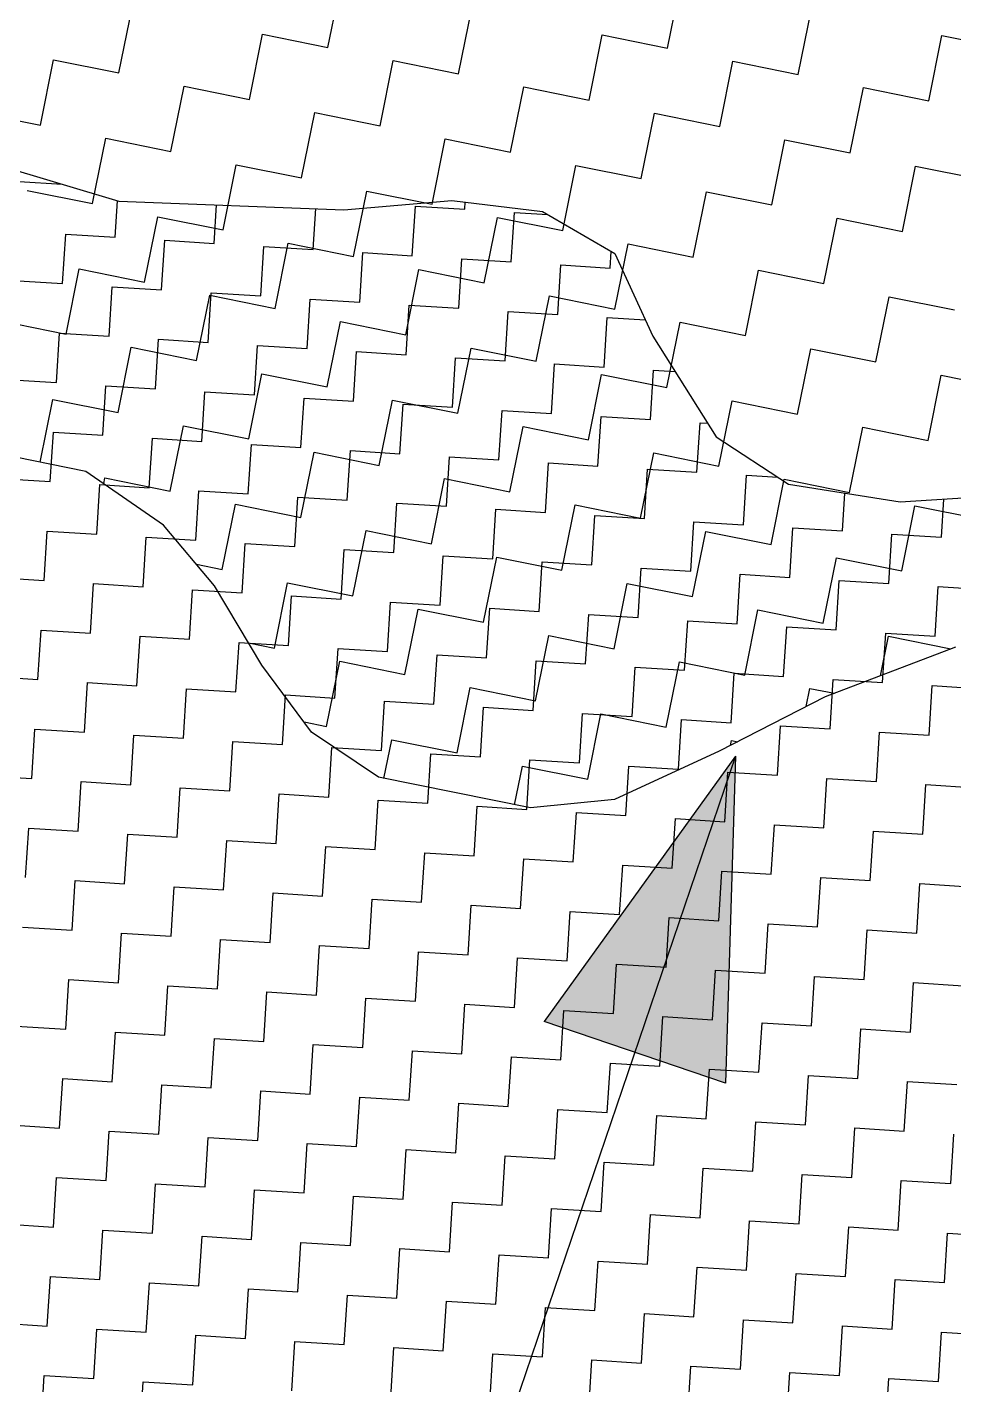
# Model space of a CAD drawing. Header units: metres. Extents: x 278801 to 279668, y 2074665 to 2075564.
# Drawn here: x 279594.12 to 279615.87, y 2075153.71 to 2075185.59 of the extents above; entities that cross this region are included whole.
import ezdxf

# ---------------------------------------------------------------- set-up
doc = ezdxf.new("R2010")
doc.units = ezdxf.units.M
doc.layers.add('POLY_HATCH', color=12, linetype='Continuous')

msp = doc.modelspace()

# ---------------------------------------------------------------- hatches: boundary and pattern name
h = msp.add_hatch(color=256)
h.paths.add_polyline_path([(279608.381, 2075161.521), (279610.507, 2075160.799), (279610.742, 2075168.47)])
h.paths.add_polyline_path([(279610.742, 2075168.47), (279606.255, 2075162.243), (279608.381, 2075161.521)])

# ---------------------------------------------------------------- linework, layer by layer
for points in [[(279610.742, 2075168.47), (279596.516, 2075126.604)], [(279610.742, 2075168.47), (279606.255, 2075162.243)], [(279610.742, 2075168.47), (279610.507, 2075160.799)], [(279610.507, 2075160.799), (279606.255, 2075162.243)]]:
    msp.add_lwpolyline(points)
at = {"layer": 'POLY_HATCH', "linetype": 'Continuous'}
for p, q in [((279601.179, 2075185.114), (279601.489, 2075186.647)), ((279609.151, 2075185.098), (279609.461, 2075186.63)), ((279596.271, 2075184.512), (279596.581, 2075186.044)), ((279604.244, 2075184.495), (279604.554, 2075186.027)), ((279612.216, 2075184.478), (279612.526, 2075186.01)), ((279599.336, 2075183.892), (279599.646, 2075185.424)), ((279599.646, 2075185.424), (279601.179, 2075185.114)), ((279607.309, 2075183.875), (279607.619, 2075185.407)), ((279607.619, 2075185.407), (279609.151, 2075185.098)), ((279615.281, 2075183.858), (279615.591, 2075185.391)), ((279615.591, 2075185.391), (279617.124, 2075185.081)), ((279594.429, 2075183.289), (279594.739, 2075184.822)), ((279594.739, 2075184.822), (279596.271, 2075184.512)), ((279602.402, 2075183.272), (279602.711, 2075184.805)), ((279602.711, 2075184.805), (279604.244, 2075184.495)), ((279610.374, 2075183.255), (279610.684, 2075184.788)), ((279610.684, 2075184.788), (279612.216, 2075184.478)), ((279597.494, 2075182.669), (279597.804, 2075184.202)), ((279597.804, 2075184.202), (279599.336, 2075183.892)), ((279605.467, 2075182.652), (279605.776, 2075184.185)), ((279605.776, 2075184.185), (279607.309, 2075183.875)), ((279613.439, 2075182.635), (279613.749, 2075184.168)), ((279613.749, 2075184.168), (279615.281, 2075183.858)), ((279592.897, 2075183.599), (279594.429, 2075183.289)), ((279600.559, 2075182.049), (279600.869, 2075183.582)), ((279600.869, 2075183.582), (279602.402, 2075183.272)), ((279608.532, 2075182.033), (279608.841, 2075183.565)), ((279608.841, 2075183.565), (279610.374, 2075183.255)), ((279595.652, 2075181.447), (279595.962, 2075182.979)), ((279595.962, 2075182.979), (279597.494, 2075182.669)), ((279603.624, 2075181.43), (279603.934, 2075182.962)), ((279603.934, 2075182.962), (279605.467, 2075182.652)), ((279611.597, 2075181.413), (279611.906, 2075182.945)), ((279611.906, 2075182.945), (279613.439, 2075182.635)), ((279598.717, 2075180.827), (279599.027, 2075182.359)), ((279599.027, 2075182.359), (279600.559, 2075182.049)), ((279606.689, 2075180.81), (279606.999, 2075182.342)), ((279606.999, 2075182.342), (279608.532, 2075182.033)), ((279614.662, 2075180.793), (279614.971, 2075182.325)), ((279614.971, 2075182.325), (279616.504, 2075182.016)), ((279593.935, 2075181.964), (279594.937, 2075181.902)), ((279594.119, 2075181.756), (279595.652, 2075181.447)), ((279601.782, 2075180.207), (279602.092, 2075181.74)), ((279602.092, 2075181.74), (279603.624, 2075181.43)), ((279609.754, 2075180.19), (279610.064, 2075181.723)), ((279610.064, 2075181.723), (279611.597, 2075181.413)), ((279596.186, 2075180.657), (279596.24, 2075181.514)), ((279598.51, 2075180.512), (279598.567, 2075181.417)), ((279600.834, 2075180.367), (279600.894, 2075181.327)), ((279603.158, 2075180.222), (279603.231, 2075181.384)), ((279603.231, 2075181.384), (279604.393, 2075181.312)), ((279604.393, 2075181.312), (279604.403, 2075181.483)), ((279605.482, 2075180.077), (279605.555, 2075181.239)), ((279605.555, 2075181.239), (279606.337, 2075181.19)), ((279596.874, 2075179.604), (279597.184, 2075181.137)), ((279597.184, 2075181.137), (279598.717, 2075180.827)), ((279604.847, 2075179.587), (279605.157, 2075181.12)), ((279605.157, 2075181.12), (279606.689, 2075180.81)), ((279612.819, 2075179.57), (279613.129, 2075181.103)), ((279613.129, 2075181.103), (279614.662, 2075180.793)), ((279594.952, 2075179.568), (279595.024, 2075180.73)), ((279595.024, 2075180.73), (279596.186, 2075180.657)), ((279597.276, 2075179.423), (279597.348, 2075180.585)), ((279597.348, 2075180.585), (279598.51, 2075180.512)), ((279599.6, 2075179.278), (279599.672, 2075180.44)), ((279599.672, 2075180.44), (279600.834, 2075180.367)), ((279599.939, 2075178.984), (279600.249, 2075180.517)), ((279600.249, 2075180.517), (279601.782, 2075180.207)), ((279601.924, 2075179.133), (279601.996, 2075180.295)), ((279601.996, 2075180.295), (279603.158, 2075180.222)), ((279607.806, 2075179.932), (279607.83, 2075180.324)), ((279607.912, 2075178.968), (279608.222, 2075180.5)), ((279608.222, 2075180.5), (279609.754, 2075180.19)), ((279604.248, 2075178.988), (279604.32, 2075180.15)), ((279604.32, 2075180.15), (279605.482, 2075180.077)), ((279606.572, 2075178.843), (279606.644, 2075180.005)), ((279606.644, 2075180.005), (279607.806, 2075179.932)), ((279593.79, 2075179.64), (279594.952, 2075179.568)), ((279595.032, 2075178.382), (279595.342, 2075179.914)), ((279595.342, 2075179.914), (279596.874, 2075179.604)), ((279603.004, 2075178.365), (279603.314, 2075179.897)), ((279603.314, 2075179.897), (279604.847, 2075179.587)), ((279610.977, 2075178.348), (279611.287, 2075179.88)), ((279611.287, 2075179.88), (279612.819, 2075179.57)), ((279596.041, 2075178.333), (279596.114, 2075179.495)), ((279596.114, 2075179.495), (279597.276, 2075179.423)), ((279598.097, 2075177.762), (279598.407, 2075179.294)), ((279598.365, 2075178.188), (279598.438, 2075179.35)), ((279598.407, 2075179.294), (279599.939, 2075178.984)), ((279598.438, 2075179.35), (279599.6, 2075179.278)), ((279600.689, 2075178.043), (279600.762, 2075179.205)), ((279600.762, 2075179.205), (279601.924, 2075179.133)), ((279603.013, 2075177.898), (279603.086, 2075179.06)), ((279603.086, 2075179.06), (279604.248, 2075178.988)), ((279606.069, 2075177.745), (279606.379, 2075179.277)), ((279606.379, 2075179.277), (279607.912, 2075178.968)), ((279614.042, 2075177.728), (279614.352, 2075179.26)), ((279614.352, 2075179.26), (279615.884, 2075178.951)), ((279593.499, 2075178.691), (279595.032, 2075178.382)), ((279601.162, 2075177.142), (279601.472, 2075178.675)), ((279601.472, 2075178.675), (279603.004, 2075178.365)), ((279605.337, 2075177.753), (279605.41, 2075178.915)), ((279605.41, 2075178.915), (279606.572, 2075178.843)), ((279607.661, 2075177.608), (279607.734, 2075178.77)), ((279607.734, 2075178.77), (279608.627, 2075178.715)), ((279609.134, 2075177.125), (279609.444, 2075178.658)), ((279609.444, 2075178.658), (279610.977, 2075178.348)), ((279594.807, 2075177.244), (279594.879, 2075178.406)), ((279594.879, 2075178.406), (279596.041, 2075178.333)), ((279596.255, 2075176.539), (279596.564, 2075178.072)), ((279596.564, 2075178.072), (279598.097, 2075177.762)), ((279597.131, 2075177.099), (279597.203, 2075178.261)), ((279597.203, 2075178.261), (279598.365, 2075178.188)), ((279599.455, 2075176.954), (279599.527, 2075178.116)), ((279599.527, 2075178.116), (279600.689, 2075178.043)), ((279604.227, 2075176.522), (279604.537, 2075178.055)), ((279604.537, 2075178.055), (279606.069, 2075177.745)), ((279612.199, 2075176.505), (279612.509, 2075178.038)), ((279612.509, 2075178.038), (279614.042, 2075177.728)), ((279601.779, 2075176.809), (279601.851, 2075177.971)), ((279601.851, 2075177.971), (279603.013, 2075177.898)), ((279604.103, 2075176.664), (279604.175, 2075177.826)), ((279604.175, 2075177.826), (279605.337, 2075177.753)), ((279599.32, 2075175.919), (279599.629, 2075177.452)), ((279599.629, 2075177.452), (279601.162, 2075177.142)), ((279606.427, 2075176.519), (279606.499, 2075177.681)), ((279606.499, 2075177.681), (279607.661, 2075177.608)), ((279607.292, 2075175.902), (279607.602, 2075177.435)), ((279607.602, 2075177.435), (279609.134, 2075177.125)), ((279608.75, 2075176.374), (279608.823, 2075177.536)), ((279608.823, 2075177.536), (279609.324, 2075177.505)), ((279615.264, 2075175.886), (279615.574, 2075177.418)), ((279615.574, 2075177.418), (279617.107, 2075177.108)), ((279593.645, 2075177.316), (279594.807, 2075177.244)), ((279595.896, 2075176.009), (279595.969, 2075177.171)), ((279595.969, 2075177.171), (279597.131, 2075177.099)), ((279594.424, 2075175.375), (279594.722, 2075176.849)), ((279594.722, 2075176.849), (279596.255, 2075176.539)), ((279598.22, 2075175.864), (279598.293, 2075177.026)), ((279598.293, 2075177.026), (279599.455, 2075176.954)), ((279600.544, 2075175.719), (279600.617, 2075176.881)), ((279600.617, 2075176.881), (279601.779, 2075176.809)), ((279602.385, 2075175.3), (279602.694, 2075176.832)), ((279602.694, 2075176.832), (279604.227, 2075176.522)), ((279610.357, 2075175.283), (279610.667, 2075176.815)), ((279610.667, 2075176.815), (279612.199, 2075176.505)), ((279602.868, 2075175.574), (279602.941, 2075176.736)), ((279602.941, 2075176.736), (279604.103, 2075176.664)), ((279605.192, 2075175.43), (279605.265, 2075176.591)), ((279605.265, 2075176.591), (279606.427, 2075176.519)), ((279607.516, 2075175.285), (279607.589, 2075176.447)), ((279607.589, 2075176.447), (279608.75, 2075176.374)), ((279597.477, 2075174.697), (279597.787, 2075176.229)), ((279597.787, 2075176.229), (279599.32, 2075175.919)), ((279605.45, 2075174.68), (279605.76, 2075176.212)), ((279605.76, 2075176.212), (279607.292, 2075175.902)), ((279609.84, 2075175.14), (279609.912, 2075176.302)), ((279609.912, 2075176.302), (279610.091, 2075176.29)), ((279613.422, 2075174.663), (279613.732, 2075176.195)), ((279613.732, 2075176.195), (279615.264, 2075175.886)), ((279594.662, 2075174.92), (279594.734, 2075176.082)), ((279594.734, 2075176.082), (279595.896, 2075176.009)), ((279596.986, 2075174.775), (279597.058, 2075175.937)), ((279597.058, 2075175.937), (279598.22, 2075175.864)), ((279599.31, 2075174.63), (279599.382, 2075175.792)), ((279599.382, 2075175.792), (279600.544, 2075175.719)), ((279600.542, 2075174.077), (279600.852, 2075175.61)), ((279600.852, 2075175.61), (279602.385, 2075175.3)), ((279601.634, 2075174.485), (279601.706, 2075175.647)), ((279601.706, 2075175.647), (279602.868, 2075175.574)), ((279603.958, 2075174.34), (279604.03, 2075175.502)), ((279604.03, 2075175.502), (279605.192, 2075175.43)), ((279608.515, 2075174.06), (279608.825, 2075175.593)), ((279608.825, 2075175.593), (279610.357, 2075175.283)), ((279606.282, 2075174.195), (279606.354, 2075175.357)), ((279606.354, 2075175.357), (279607.516, 2075175.285)), ((279608.606, 2075174.05), (279608.678, 2075175.212)), ((279608.678, 2075175.212), (279609.84, 2075175.14)), ((279593.5, 2075174.992), (279594.662, 2075174.92)), ((279595.751, 2075173.685), (279595.824, 2075174.847)), ((279595.824, 2075174.847), (279596.986, 2075174.775)), ((279595.917, 2075174.868), (279595.945, 2075175.007)), ((279595.945, 2075175.007), (279597.477, 2075174.697)), ((279603.607, 2075173.457), (279603.917, 2075174.99)), ((279603.917, 2075174.99), (279605.45, 2075174.68)), ((279610.929, 2075173.905), (279611.002, 2075175.067)), ((279611.002, 2075175.067), (279611.737, 2075175.021)), ((279611.58, 2075173.44), (279611.89, 2075174.973)), ((279611.89, 2075174.973), (279613.422, 2075174.663)), ((279598.075, 2075173.541), (279598.148, 2075174.702)), ((279598.148, 2075174.702), (279599.31, 2075174.63)), ((279600.399, 2075173.396), (279600.472, 2075174.557)), ((279600.472, 2075174.557), (279601.634, 2075174.485)), ((279613.253, 2075173.76), (279613.309, 2075174.647)), ((279615.577, 2075173.615), (279615.633, 2075174.51)), ((279598.7, 2075172.854), (279599.01, 2075174.387)), ((279599.01, 2075174.387), (279600.542, 2075174.077)), ((279602.723, 2075173.251), (279602.796, 2075174.413)), ((279602.796, 2075174.413), (279603.958, 2075174.34)), ((279605.047, 2075173.106), (279605.12, 2075174.268)), ((279605.12, 2075174.268), (279606.282, 2075174.195)), ((279606.672, 2075172.837), (279606.982, 2075174.37)), ((279606.982, 2075174.37), (279608.515, 2075174.06)), ((279614.645, 2075172.821), (279614.955, 2075174.353)), ((279614.955, 2075174.353), (279616.487, 2075174.043)), ((279607.371, 2075172.961), (279607.444, 2075174.123)), ((279607.444, 2075174.123), (279608.606, 2075174.05)), ((279609.695, 2075172.816), (279609.767, 2075173.978)), ((279609.767, 2075173.978), (279610.929, 2075173.905)), ((279594.517, 2075172.596), (279594.59, 2075173.758)), ((279594.59, 2075173.758), (279595.751, 2075173.685)), ((279596.841, 2075172.451), (279596.913, 2075173.613)), ((279596.913, 2075173.613), (279598.075, 2075173.541)), ((279601.765, 2075172.235), (279602.075, 2075173.767)), ((279602.075, 2075173.767), (279603.607, 2075173.457)), ((279609.737, 2075172.218), (279610.047, 2075173.75)), ((279610.047, 2075173.75), (279611.58, 2075173.44)), ((279612.019, 2075172.671), (279612.091, 2075173.833)), ((279612.091, 2075173.833), (279613.253, 2075173.76)), ((279614.343, 2075172.526), (279614.415, 2075173.688)), ((279614.415, 2075173.688), (279615.577, 2075173.615)), ((279599.165, 2075172.306), (279599.237, 2075173.468)), ((279599.237, 2075173.468), (279600.399, 2075173.396)), ((279601.489, 2075172.161), (279601.561, 2075173.323)), ((279601.561, 2075173.323), (279602.723, 2075173.251)), ((279598.091, 2075172.977), (279598.7, 2075172.854)), ((279603.813, 2075172.016), (279603.885, 2075173.178)), ((279603.885, 2075173.178), (279605.047, 2075173.106)), ((279604.83, 2075171.615), (279605.14, 2075173.147)), ((279605.14, 2075173.147), (279606.672, 2075172.837)), ((279606.137, 2075171.871), (279606.209, 2075173.033)), ((279606.209, 2075173.033), (279607.371, 2075172.961)), ((279612.802, 2075171.598), (279613.112, 2075173.13)), ((279613.112, 2075173.13), (279614.645, 2075172.821)), ((279593.355, 2075172.668), (279594.517, 2075172.596)), ((279608.461, 2075171.726), (279608.533, 2075172.888)), ((279608.533, 2075172.888), (279609.695, 2075172.816)), ((279610.784, 2075171.581), (279610.857, 2075172.743)), ((279610.857, 2075172.743), (279612.019, 2075172.671)), ((279613.108, 2075171.436), (279613.181, 2075172.598)), ((279613.181, 2075172.598), (279614.343, 2075172.526)), ((279595.607, 2075171.362), (279595.679, 2075172.524)), ((279595.679, 2075172.524), (279596.841, 2075172.451)), ((279597.93, 2075171.217), (279598.003, 2075172.379)), ((279598.003, 2075172.379), (279599.165, 2075172.306)), ((279599.922, 2075171.012), (279600.232, 2075172.544)), ((279600.232, 2075172.544), (279601.765, 2075172.235)), ((279607.895, 2075170.995), (279608.205, 2075172.528)), ((279608.205, 2075172.528), (279609.737, 2075172.218)), ((279615.432, 2075171.291), (279615.505, 2075172.453)), ((279615.505, 2075172.453), (279616.667, 2075172.381)), ((279600.254, 2075171.072), (279600.327, 2075172.234)), ((279600.327, 2075172.234), (279601.489, 2075172.161)), ((279602.578, 2075170.927), (279602.651, 2075172.089)), ((279602.651, 2075172.089), (279603.813, 2075172.016)), ((279602.987, 2075170.392), (279603.297, 2075171.925)), ((279603.297, 2075171.925), (279604.83, 2075171.615)), ((279604.902, 2075170.782), (279604.975, 2075171.944)), ((279604.975, 2075171.944), (279606.137, 2075171.871)), ((279607.226, 2075170.637), (279607.299, 2075171.799)), ((279607.299, 2075171.799), (279608.461, 2075171.726)), ((279609.55, 2075170.492), (279609.623, 2075171.654)), ((279609.623, 2075171.654), (279610.784, 2075171.581)), ((279610.96, 2075170.375), (279611.27, 2075171.908)), ((279611.27, 2075171.908), (279612.802, 2075171.598)), ((279594.372, 2075170.272), (279594.445, 2075171.434)), ((279594.445, 2075171.434), (279595.607, 2075171.362)), ((279611.874, 2075170.347), (279611.946, 2075171.509)), ((279611.946, 2075171.509), (279613.108, 2075171.436)), ((279614.198, 2075170.202), (279614.27, 2075171.364)), ((279614.27, 2075171.364), (279615.432, 2075171.291)), ((279596.696, 2075170.127), (279596.768, 2075171.289)), ((279596.768, 2075171.289), (279597.93, 2075171.217)), ((279599.02, 2075169.982), (279599.092, 2075171.144)), ((279599.092, 2075171.144), (279600.254, 2075171.072)), ((279599.314, 2075171.135), (279599.922, 2075171.012)), ((279606.052, 2075169.772), (279606.362, 2075171.305)), ((279606.362, 2075171.305), (279607.895, 2075170.995)), ((279614.147, 2075170.362), (279614.335, 2075171.288)), ((279614.335, 2075171.288), (279615.802, 2075170.991)), ((279601.145, 2075169.17), (279601.455, 2075170.702)), ((279601.344, 2075169.837), (279601.416, 2075170.999)), ((279601.416, 2075170.999), (279602.578, 2075170.927)), ((279601.455, 2075170.702), (279602.987, 2075170.392)), ((279603.668, 2075169.692), (279603.74, 2075170.854)), ((279603.74, 2075170.854), (279604.902, 2075170.782)), ((279605.992, 2075169.547), (279606.064, 2075170.709)), ((279606.064, 2075170.709), (279607.226, 2075170.637)), ((279609.117, 2075169.153), (279609.427, 2075170.685)), ((279609.427, 2075170.685), (279610.96, 2075170.375)), ((279608.316, 2075169.402), (279608.388, 2075170.564)), ((279608.388, 2075170.564), (279609.55, 2075170.492)), ((279610.64, 2075169.257), (279610.712, 2075170.419)), ((279610.712, 2075170.419), (279611.874, 2075170.347)), ((279593.21, 2075170.345), (279594.372, 2075170.272)), ((279595.462, 2075169.038), (279595.534, 2075170.2)), ((279595.534, 2075170.2), (279596.696, 2075170.127)), ((279597.785, 2075168.893), (279597.858, 2075170.055)), ((279597.858, 2075170.055), (279599.02, 2075169.982)), ((279604.21, 2075168.55), (279604.52, 2075170.082)), ((279604.52, 2075170.082), (279606.052, 2075169.772)), ((279612.406, 2075169.64), (279612.492, 2075170.065)), ((279612.492, 2075170.065), (279613.065, 2075169.95)), ((279612.963, 2075169.112), (279613.036, 2075170.274)), ((279613.036, 2075170.274), (279614.198, 2075170.202)), ((279615.287, 2075168.967), (279615.36, 2075170.129)), ((279615.36, 2075170.129), (279616.522, 2075170.057)), ((279600.109, 2075168.748), (279600.182, 2075169.91)), ((279600.182, 2075169.91), (279601.344, 2075169.837)), ((279602.433, 2075168.603), (279602.506, 2075169.765)), ((279602.506, 2075169.765), (279603.668, 2075169.692)), ((279604.757, 2075168.458), (279604.83, 2075169.62)), ((279604.83, 2075169.62), (279605.992, 2075169.547)), ((279607.081, 2075168.313), (279607.154, 2075169.475)), ((279607.154, 2075169.475), (279608.316, 2075169.402)), ((279607.275, 2075167.93), (279607.585, 2075169.463)), ((279607.585, 2075169.463), (279609.117, 2075169.153)), ((279594.227, 2075167.948), (279594.3, 2075169.11)), ((279594.3, 2075169.11), (279595.462, 2075169.038)), ((279600.618, 2075169.276), (279601.145, 2075169.17)), ((279609.405, 2075168.168), (279609.478, 2075169.33)), ((279609.478, 2075169.33), (279610.64, 2075169.257)), ((279611.729, 2075168.023), (279611.801, 2075169.185)), ((279611.801, 2075169.185), (279612.963, 2075169.112)), ((279596.551, 2075167.803), (279596.623, 2075168.965)), ((279596.623, 2075168.965), (279597.785, 2075168.893)), ((279598.875, 2075167.658), (279598.947, 2075168.82)), ((279598.947, 2075168.82), (279600.109, 2075168.748)), ((279602.494, 2075167.952), (279602.678, 2075168.86)), ((279602.678, 2075168.86), (279604.21, 2075168.55)), ((279610.626, 2075168.724), (279610.65, 2075168.843)), ((279610.65, 2075168.843), (279610.798, 2075168.813)), ((279614.053, 2075167.878), (279614.125, 2075169.04)), ((279614.125, 2075169.04), (279615.287, 2075168.967)), ((279601.199, 2075167.513), (279601.271, 2075168.675)), ((279601.271, 2075168.675), (279602.433, 2075168.603)), ((279603.523, 2075167.368), (279603.595, 2075168.53)), ((279603.595, 2075168.53), (279604.757, 2075168.458)), ((279605.559, 2075167.332), (279605.743, 2075168.24)), ((279605.743, 2075168.24), (279607.275, 2075167.93)), ((279605.847, 2075167.223), (279605.919, 2075168.385)), ((279605.919, 2075168.385), (279607.081, 2075168.313)), ((279608.171, 2075167.078), (279608.243, 2075168.24)), ((279608.243, 2075168.24), (279609.405, 2075168.168)), ((279593.065, 2075168.021), (279594.227, 2075167.948)), ((279595.317, 2075166.714), (279595.389, 2075167.876)), ((279595.389, 2075167.876), (279596.551, 2075167.803)), ((279610.495, 2075166.933), (279610.567, 2075168.095)), ((279610.567, 2075168.095), (279611.729, 2075168.023)), ((279612.818, 2075166.788), (279612.891, 2075167.95)), ((279612.891, 2075167.95), (279614.053, 2075167.878)), ((279597.64, 2075166.569), (279597.713, 2075167.731)), ((279597.713, 2075167.731), (279598.875, 2075167.658)), ((279599.964, 2075166.424), (279600.037, 2075167.586)), ((279600.037, 2075167.586), (279601.199, 2075167.513)), ((279615.142, 2075166.643), (279615.215, 2075167.805)), ((279615.215, 2075167.805), (279616.377, 2075167.733)), ((279602.288, 2075166.279), (279602.361, 2075167.441)), ((279602.361, 2075167.441), (279603.523, 2075167.368)), ((279604.612, 2075166.134), (279604.685, 2075167.296)), ((279604.685, 2075167.296), (279605.847, 2075167.223)), ((279606.936, 2075165.989), (279607.009, 2075167.151)), ((279607.009, 2075167.151), (279608.171, 2075167.078)), ((279609.26, 2075165.844), (279609.333, 2075167.006)), ((279609.333, 2075167.006), (279610.495, 2075166.933)), ((279611.584, 2075165.699), (279611.657, 2075166.861)), ((279611.657, 2075166.861), (279612.818, 2075166.788)), ((279594.082, 2075165.624), (279594.155, 2075166.786)), ((279594.155, 2075166.786), (279595.317, 2075166.714)), ((279596.406, 2075165.479), (279596.479, 2075166.641)), ((279596.479, 2075166.641), (279597.64, 2075166.569)), ((279613.908, 2075165.554), (279613.98, 2075166.716)), ((279613.98, 2075166.716), (279615.142, 2075166.643)), ((279598.73, 2075165.334), (279598.802, 2075166.496)), ((279598.802, 2075166.496), (279599.964, 2075166.424)), ((279601.054, 2075165.189), (279601.126, 2075166.351)), ((279601.126, 2075166.351), (279602.288, 2075166.279)), ((279603.378, 2075165.044), (279603.45, 2075166.206)), ((279603.45, 2075166.206), (279604.612, 2075166.134)), ((279605.702, 2075164.899), (279605.774, 2075166.061)), ((279605.774, 2075166.061), (279606.936, 2075165.989)), ((279608.026, 2075164.754), (279608.098, 2075165.916)), ((279608.098, 2075165.916), (279609.26, 2075165.844)), ((279610.35, 2075164.609), (279610.422, 2075165.771)), ((279610.422, 2075165.771), (279611.584, 2075165.699)), ((279612.673, 2075164.464), (279612.746, 2075165.626)), ((279612.746, 2075165.626), (279613.908, 2075165.554)), ((279595.172, 2075164.39), (279595.244, 2075165.552)), ((279595.244, 2075165.552), (279596.406, 2075165.479)), ((279597.496, 2075164.245), (279597.568, 2075165.407)), ((279597.568, 2075165.407), (279598.73, 2075165.334)), ((279614.997, 2075164.32), (279615.07, 2075165.481)), ((279615.07, 2075165.481), (279616.232, 2075165.409)), ((279599.819, 2075164.1), (279599.892, 2075165.262)), ((279599.892, 2075165.262), (279601.054, 2075165.189)), ((279602.143, 2075163.955), (279602.216, 2075165.117)), ((279602.216, 2075165.117), (279603.378, 2075165.044)), ((279604.467, 2075163.81), (279604.54, 2075164.972)), ((279604.54, 2075164.972), (279605.702, 2075164.899)), ((279606.791, 2075163.665), (279606.864, 2075164.827)), ((279606.864, 2075164.827), (279608.026, 2075164.754)), ((279609.115, 2075163.52), (279609.188, 2075164.682)), ((279609.188, 2075164.682), (279610.35, 2075164.609)), ((279594.01, 2075164.462), (279595.172, 2075164.39)), ((279596.261, 2075163.155), (279596.334, 2075164.317)), ((279596.334, 2075164.317), (279597.496, 2075164.245)), ((279611.439, 2075163.375), (279611.512, 2075164.537)), ((279611.512, 2075164.537), (279612.673, 2075164.464)), ((279613.763, 2075163.23), (279613.835, 2075164.392)), ((279613.835, 2075164.392), (279614.997, 2075164.32)), ((279598.585, 2075163.01), (279598.657, 2075164.172)), ((279598.657, 2075164.172), (279599.819, 2075164.1)), ((279600.909, 2075162.865), (279600.981, 2075164.027)), ((279600.981, 2075164.027), (279602.143, 2075163.955)), ((279603.233, 2075162.72), (279603.305, 2075163.882)), ((279603.305, 2075163.882), (279604.467, 2075163.81)), ((279605.557, 2075162.575), (279605.629, 2075163.737)), ((279605.629, 2075163.737), (279606.791, 2075163.665)), ((279607.881, 2075162.431), (279607.953, 2075163.592)), ((279607.953, 2075163.592), (279609.115, 2075163.52)), ((279610.205, 2075162.286), (279610.277, 2075163.447)), ((279610.277, 2075163.447), (279611.439, 2075163.375)), ((279595.027, 2075162.066), (279595.099, 2075163.228)), ((279595.099, 2075163.228), (279596.261, 2075163.155)), ((279597.351, 2075161.921), (279597.423, 2075163.083)), ((279597.423, 2075163.083), (279598.585, 2075163.01)), ((279612.529, 2075162.141), (279612.601, 2075163.303)), ((279612.601, 2075163.303), (279613.763, 2075163.23)), ((279614.852, 2075161.996), (279614.925, 2075163.158)), ((279614.925, 2075163.158), (279616.087, 2075163.085)), ((279599.674, 2075161.776), (279599.747, 2075162.938)), ((279599.747, 2075162.938), (279600.909, 2075162.865)), ((279601.998, 2075161.631), (279602.071, 2075162.793)), ((279602.071, 2075162.793), (279603.233, 2075162.72)), ((279604.322, 2075161.486), (279604.395, 2075162.648)), ((279604.395, 2075162.648), (279605.557, 2075162.575)), ((279606.646, 2075161.341), (279606.719, 2075162.503)), ((279606.719, 2075162.503), (279607.881, 2075162.431)), ((279593.865, 2075162.138), (279595.027, 2075162.066)), ((279608.97, 2075161.196), (279609.043, 2075162.358)), ((279609.043, 2075162.358), (279610.205, 2075162.286)), ((279611.294, 2075161.051), (279611.367, 2075162.213)), ((279611.367, 2075162.213), (279612.529, 2075162.141)), ((279596.116, 2075160.831), (279596.189, 2075161.993)), ((279596.189, 2075161.993), (279597.351, 2075161.921)), ((279598.44, 2075160.686), (279598.513, 2075161.848)), ((279598.513, 2075161.848), (279599.674, 2075161.776)), ((279613.618, 2075160.906), (279613.69, 2075162.068)), ((279613.69, 2075162.068), (279614.852, 2075161.996)), ((279600.764, 2075160.541), (279600.836, 2075161.703)), ((279600.836, 2075161.703), (279601.998, 2075161.631)), ((279603.088, 2075160.397), (279603.16, 2075161.558)), ((279603.16, 2075161.558), (279604.322, 2075161.486)), ((279605.412, 2075160.252), (279605.484, 2075161.414)), ((279605.484, 2075161.414), (279606.646, 2075161.341)), ((279607.736, 2075160.107), (279607.808, 2075161.269)), ((279607.808, 2075161.269), (279608.97, 2075161.196)), ((279610.06, 2075159.962), (279610.132, 2075161.124)), ((279610.132, 2075161.124), (279611.294, 2075161.051)), ((279594.882, 2075159.742), (279594.954, 2075160.904)), ((279594.954, 2075160.904), (279596.116, 2075160.831)), ((279612.384, 2075159.817), (279612.456, 2075160.979)), ((279612.456, 2075160.979), (279613.618, 2075160.906)), ((279614.707, 2075159.672), (279614.78, 2075160.834)), ((279614.78, 2075160.834), (279615.942, 2075160.761)), ((279597.206, 2075159.597), (279597.278, 2075160.759)), ((279597.278, 2075160.759), (279598.44, 2075160.686)), ((279599.53, 2075159.452), (279599.602, 2075160.614)), ((279599.602, 2075160.614), (279600.764, 2075160.541)), ((279601.853, 2075159.307), (279601.926, 2075160.469)), ((279601.926, 2075160.469), (279603.088, 2075160.397)), ((279604.177, 2075159.162), (279604.25, 2075160.324)), ((279604.25, 2075160.324), (279605.412, 2075160.252)), ((279606.501, 2075159.017), (279606.574, 2075160.179)), ((279606.574, 2075160.179), (279607.736, 2075160.107)), ((279608.825, 2075158.872), (279608.898, 2075160.034)), ((279608.898, 2075160.034), (279610.06, 2075159.962)), ((279611.149, 2075158.727), (279611.222, 2075159.889)), ((279611.222, 2075159.889), (279612.384, 2075159.817)), ((279593.72, 2075159.814), (279594.882, 2075159.742)), ((279595.971, 2075158.508), (279596.044, 2075159.669)), ((279596.044, 2075159.669), (279597.206, 2075159.597)), ((279613.473, 2075158.582), (279613.546, 2075159.744)), ((279613.546, 2075159.744), (279614.707, 2075159.672)), ((279615.797, 2075158.437), (279615.869, 2075159.599)), ((279598.295, 2075158.363), (279598.368, 2075159.524)), ((279598.368, 2075159.524), (279599.53, 2075159.452)), ((279600.619, 2075158.218), (279600.691, 2075159.38)), ((279600.691, 2075159.38), (279601.853, 2075159.307)), ((279602.943, 2075158.073), (279603.015, 2075159.235)), ((279603.015, 2075159.235), (279604.177, 2075159.162)), ((279605.267, 2075157.928), (279605.339, 2075159.09)), ((279605.339, 2075159.09), (279606.501, 2075159.017)), ((279607.591, 2075157.783), (279607.663, 2075158.945)), ((279607.663, 2075158.945), (279608.825, 2075158.872)), ((279594.737, 2075157.418), (279594.809, 2075158.58)), ((279594.809, 2075158.58), (279595.971, 2075158.508)), ((279609.915, 2075157.638), (279609.987, 2075158.8)), ((279609.987, 2075158.8), (279611.149, 2075158.727)), ((279612.239, 2075157.493), (279612.311, 2075158.655)), ((279612.311, 2075158.655), (279613.473, 2075158.582)), ((279597.061, 2075157.273), (279597.133, 2075158.435)), ((279597.133, 2075158.435), (279598.295, 2075158.363)), ((279599.385, 2075157.128), (279599.457, 2075158.29)), ((279599.457, 2075158.29), (279600.619, 2075158.218)), ((279614.563, 2075157.348), (279614.635, 2075158.51)), ((279614.635, 2075158.51), (279615.797, 2075158.437)), ((279601.708, 2075156.983), (279601.781, 2075158.145)), ((279601.781, 2075158.145), (279602.943, 2075158.073)), ((279604.032, 2075156.838), (279604.105, 2075158)), ((279604.105, 2075158), (279605.267, 2075157.928)), ((279606.356, 2075156.693), (279606.429, 2075157.855)), ((279606.429, 2075157.855), (279607.591, 2075157.783)), ((279608.68, 2075156.548), (279608.753, 2075157.71)), ((279608.753, 2075157.71), (279609.915, 2075157.638)), ((279593.575, 2075157.491), (279594.737, 2075157.418)), ((279595.826, 2075156.184), (279595.899, 2075157.346)), ((279595.899, 2075157.346), (279597.061, 2075157.273)), ((279611.004, 2075156.403), (279611.077, 2075157.565)), ((279611.077, 2075157.565), (279612.239, 2075157.493)), ((279613.328, 2075156.258), (279613.401, 2075157.42)), ((279613.401, 2075157.42), (279614.563, 2075157.348)), ((279598.15, 2075156.039), (279598.223, 2075157.201)), ((279598.223, 2075157.201), (279599.385, 2075157.128)), ((279600.474, 2075155.894), (279600.546, 2075157.056)), ((279600.546, 2075157.056), (279601.708, 2075156.983)), ((279615.652, 2075156.113), (279615.724, 2075157.275)), ((279615.724, 2075157.275), (279616.886, 2075157.203)), ((279602.798, 2075155.749), (279602.87, 2075156.911)), ((279602.87, 2075156.911), (279604.032, 2075156.838)), ((279605.122, 2075155.604), (279605.194, 2075156.766)), ((279605.194, 2075156.766), (279606.356, 2075156.693)), ((279607.446, 2075155.459), (279607.518, 2075156.621)), ((279607.518, 2075156.621), (279608.68, 2075156.548)), ((279609.77, 2075155.314), (279609.842, 2075156.476)), ((279609.842, 2075156.476), (279611.004, 2075156.403)), ((279594.592, 2075155.094), (279594.664, 2075156.256)), ((279594.664, 2075156.256), (279595.826, 2075156.184)), ((279596.916, 2075154.949), (279596.988, 2075156.111)), ((279596.988, 2075156.111), (279598.15, 2075156.039)), ((279612.094, 2075155.169), (279612.166, 2075156.331)), ((279612.166, 2075156.331), (279613.328, 2075156.258)), ((279614.418, 2075155.024), (279614.49, 2075156.186)), ((279614.49, 2075156.186), (279615.652, 2075156.113)), ((279599.24, 2075154.804), (279599.312, 2075155.966)), ((279599.312, 2075155.966), (279600.474, 2075155.894)), ((279601.563, 2075154.659), (279601.636, 2075155.821)), ((279601.636, 2075155.821), (279602.798, 2075155.749)), ((279603.887, 2075154.514), (279603.96, 2075155.676)), ((279603.96, 2075155.676), (279605.122, 2075155.604)), ((279606.211, 2075154.369), (279606.284, 2075155.531)), ((279606.284, 2075155.531), (279607.446, 2075155.459)), ((279608.535, 2075154.224), (279608.608, 2075155.386)), ((279608.608, 2075155.386), (279609.77, 2075155.314)), ((279593.43, 2075155.167), (279594.592, 2075155.094)), ((279610.859, 2075154.079), (279610.932, 2075155.241)), ((279610.932, 2075155.241), (279612.094, 2075155.169)), ((279613.183, 2075153.934), (279613.256, 2075155.096)), ((279613.256, 2075155.096), (279614.418, 2075155.024)), ((279595.681, 2075153.86), (279595.754, 2075155.022)), ((279595.754, 2075155.022), (279596.916, 2075154.949)), ((279598.005, 2075153.715), (279598.078, 2075154.877)), ((279598.078, 2075154.877), (279599.24, 2075154.804)), ((279615.507, 2075153.789), (279615.58, 2075154.951)), ((279615.58, 2075154.951), (279616.741, 2075154.879)), ((279600.329, 2075153.57), (279600.402, 2075154.732)), ((279600.402, 2075154.732), (279601.563, 2075154.659)), ((279602.653, 2075153.425), (279602.725, 2075154.587)), ((279602.725, 2075154.587), (279603.887, 2075154.514)), ((279604.977, 2075153.28), (279605.049, 2075154.442)), ((279605.049, 2075154.442), (279606.211, 2075154.369)), ((279607.301, 2075153.135), (279607.373, 2075154.297)), ((279607.373, 2075154.297), (279608.535, 2075154.224)), ((279609.625, 2075152.99), (279609.697, 2075154.152)), ((279609.697, 2075154.152), (279610.859, 2075154.079)), ((279594.447, 2075152.77), (279594.519, 2075153.932)), ((279594.519, 2075153.932), (279595.681, 2075153.86)), ((279611.949, 2075152.845), (279612.021, 2075154.007)), ((279612.021, 2075154.007), (279613.183, 2075153.934)), ((279614.273, 2075152.7), (279614.345, 2075153.862)), ((279614.345, 2075153.862), (279615.507, 2075153.789)), ((279596.771, 2075152.625), (279596.843, 2075153.787)), ((279596.843, 2075153.787), (279598.005, 2075153.715))]:
    msp.add_line(p, q, dxfattribs=at)
at = {"layer": 'POLY_HATCH'}
for p, q in [((279593.054, 2075182.462), (279596.271, 2075181.505)), ((279596.271, 2075181.505), (279601.552, 2075181.302)), ((279601.552, 2075181.302), (279604.086, 2075181.521)), ((279604.086, 2075181.521), (279606.213, 2075181.263)), ((279606.213, 2075181.263), (279607.915, 2075180.275)), ((279607.915, 2075180.275), (279608.802, 2075178.33)), ((279608.802, 2075178.33), (279610.294, 2075175.969)), ((279595.495, 2075175.159), (279591.499, 2075175.967)), ((279610.294, 2075175.969), (279611.989, 2075174.856)), ((279597.321, 2075173.899), (279595.495, 2075175.159)), ((279611.989, 2075174.856), (279614.609, 2075174.441)), ((279614.609, 2075174.441), (279617.521, 2075174.637)), ((279598.517, 2075172.469), (279597.321, 2075173.899)), ((279599.627, 2075170.611), (279598.517, 2075172.469)), ((279615.907, 2075171.031), (279612.849, 2075169.868)), ((279600.795, 2075169.038), (279599.627, 2075170.611)), ((279612.849, 2075169.868), (279610.362, 2075168.589)), ((279602.364, 2075167.978), (279600.795, 2075169.038)), ((279610.362, 2075168.589), (279607.903, 2075167.452)), ((279605.932, 2075167.257), (279602.364, 2075167.978)), ((279607.903, 2075167.452), (279605.932, 2075167.257))]:
    msp.add_line(p, q, dxfattribs=at)

doc.saveas('drawing.dxf')
